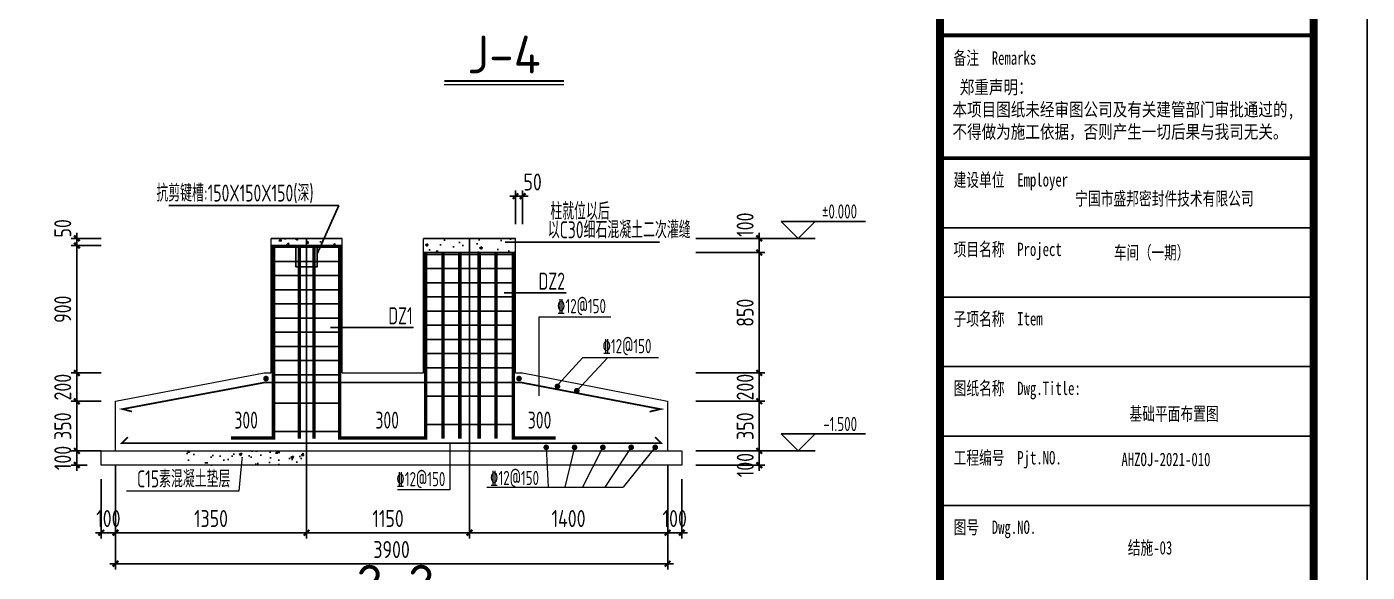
# Model space of a CAD drawing. Extents: x -89996 to 1006241, y -2176 to 440573.
# Drawn here: x 203140 to 238643, y 110588 to 125022 of the extents above; entities that cross this region are included whole.
import ezdxf
from ezdxf.enums import TextEntityAlignment as Align

# ---------------------------------------------------------------- set-up
doc = ezdxf.new("R2010")
doc.units = 0
doc.header["$LTSCALE"] = 1000
doc.header["$MEASUREMENT"] = 0
for name, color, linetype in [('AXIS', 3, 'Continuous'), ('AXIS_DIM', 3, 'Continuous'), ('BASE_DE', 7, 'Continuous'), ('BASE_SING_XT_HATCH', 254, 'Continuous'), ('HATCH', 254, 'Continuous'), ('NUM', 7, 'Continuous'), ('PUB_TITLE', 4, 'Continuous'), ('REIN', 1, 'Continuous'), ('TEXT', 7, 'Continuous'), ('THIN', 7, 'Continuous'), ('引出线', 3, 'Continuous')]:
    doc.layers.add(name, color=color, linetype=linetype)
for name, color, linetype, lineweight in [('BASE_SING_XT', 7, 'Continuous', 0), ('BASE_SING_XT_DIM', 3, 'Continuous', 0), ('BASE_SING_XT_NUM', 7, 'Continuous', 0), ('BASE_SING_XT_REIND', 1, 'Continuous', 0), ('BASE_SING_XT_REINL', 1, 'Continuous', 0), ('BASE_SING_XT_TEXT', 7, 'Continuous', 0)]:
    doc.layers.add(name, color=color, linetype=linetype, lineweight=lineweight)
doc.styles.add('_gyy_title_ST', font='', dxfattribs={"width": 0.8})
doc.styles.add('TSSD_Dimension', font='Tssdeng.shx', dxfattribs={"width": 0.8, "bigfont": 'hztxt.shx'})
doc.styles.add('TSSD_Label', font='tssdeng.shx', dxfattribs={"width": 0.7, "bigfont": 'hztxt.shx'})
doc.styles.add('TSSD_Norm', font='tssdeng.shx', dxfattribs={"bigfont": 'hztxt.shx'})
doc.styles.add('TSSD_Rein', font='Tssdeng.shx', dxfattribs={"width": 0.7, "bigfont": 'hztxt.shx'})
doc.styles.get('_gyy_title_ST').set_extended_font_data('SimSun')
doc.dimstyles.new('TSSD_40_150', dxfattribs={"dimtxt": 450, "dimasz": 150, "dimexe": 150, "dimexo": 375, "dimgap": 150, "dimtad": 1, "dimdec": 0, "dimlfac": 0.266667, "dimzin": 0, "dimdsep": 46, "dimtxsty": 'TSSD_Dimension', "dimblk": 'ARCHTICK', "dimcen": 0, "dimdle": 150, "dimclrt": 7, "dimadec": 0, "dimazin": 0, "dimtfac": 1, "dimtdec": 0, "dimtix": 1, "dimtmove": 2, "dimatfit": 3, "dimfxl": 0, "dimtolj": 1, "dimtzin": 0, "dimarcsym": 0})
pattern_1 = [(50, (238475.3, 158340.6), (717.26, -62.752), [75, -825]), (355, (238475.3, 158340.6), (-138.751, 752.192), [60, -660]), (100.4514, (238535.1, 158335.4), (578.509, 689.44), [63.74, -701.142]), (46.1842, (238475.3, 158540.6), (1067.241, -165.519), [112.5, -1237.5]), (96.6356, (238564.3, 158526.8), (934.663, 974.118), [95.61, -1051.713]), (351.1842, (238475.3, 158540.6), (934.662, 974.119), [90, -990]), (21, (238575.3, 158490.6), (596.907, -402.619), [75, -825]), (326, (238575.3, 158490.6), (243.315, 725.15), [60, -660]), (71.4514, (238625.1, 158457.1), (840.223, 322.53), [63.74, -701.142]), (37.5, (238475.32, 158340.63), (12.1599, 332.8939), [0, -652, 0, -670, 0, -662.5]), (7.5, (238475.32, 158340.63), (263.0695, 394.4117), [0, -382, 0, -637, 0, -252.5]), (327.5, (238252.32, 158340.63), (533.8224, -22.5549), [0, -250, 0, -780, 0, -1035]), (317.5, (238152.32, 158340.63), (583.186, 100.105), [0, -325, 0, -518, 0, -735])]
pattern_2 = [(50, (237910.7, 158340.6), (717.26, -62.752), [75, -825]), (355, (237910.7, 158340.6), (-138.751, 752.192), [60, -660]), (100.4514, (237970.46, 158335.4), (578.509, 689.44), [63.74, -701.142]), (46.1842, (237910.7, 158540.6), (1067.241, -165.519), [112.5, -1237.5]), (96.6356, (237999.6, 158526.8), (934.663, 974.118), [95.61, -1051.713]), (351.1842, (237910.7, 158540.6), (934.662, 974.119), [90, -990]), (21, (238010.7, 158490.6), (596.907, -402.619), [75, -825]), (326, (238010.7, 158490.6), (243.315, 725.15), [60, -660]), (71.4514, (238060.4, 158457.1), (840.223, 322.53), [63.74, -701.142]), (37.5, (237910.68, 158340.63), (12.1599, 332.8939), [0, -652, 0, -670, 0, -662.5]), (7.5, (237910.7, 158340.63), (263.0695, 394.4117), [0, -382, 0, -637, 0, -252.5]), (327.5, (237687.68, 158340.63), (533.8224, -22.5549), [0, -250, 0, -780, 0, -1035]), (317.5, (237587.7, 158340.63), (583.186, 100.105), [0, -325, 0, -518, 0, -735])]

# ---------------------------------------------------------------- blocks, each defined once
blk = doc.blocks.new('A$C767023C3')
at = {"layer": 'PUB_TITLE'}
for p, q in [((0, -23192), (-4949, -23192)), ((0, -25737), (-4949, -25737)), ((0, -26657), (-4949, -26657)), ((0, -27576), (-4949, -27576)), ((0, -28495), (-4949, -28495)), ((0, -29414), (-4949, -29414))]:
    blk.add_line(p, q, dxfattribs=at)
at = {"layer": 'PUB_TITLE', "const_width": 106}
blk.add_lwpolyline([(-4949, 0), (0, 0), (0, -40586), (-4949, -40586)], close=True, dxfattribs=at)
at = {"layer": 'PUB_TITLE', "const_width": 49.5}
for points in [[(-4949, -23192), (0, -23192)], [(-4949, -24818), (0, -24818)]]:
    blk.add_lwpolyline(points, dxfattribs=at)
at = {"layer": 'PUB_TITLE', "style": '_gyy_title_ST', "width": 0.7}
for s, height, p in [('备注  Remarks', 176.77, (-4771, -23580)), ('建设单位  Employer', 176.77, (-4771, -25193)), ('项目名称  Project', 176.77, (-4771, -26112)), ('子项名称  Item', 176.8, (-4771, -27031)), ('图纸名称  Dwg.Title:', 176.77, (-4771, -27951)), ('工程编号  Pjt.NO.', 176.77, (-4771, -28870)), ('图号  Dwg.NO.', 176.77, (-4771, -29789))]:
    blk.add_text(s, height=height, dxfattribs=at).set_placement(p)
at = {"layer": 'PUB_TITLE', "color": 2, "style": '_gyy_title_ST', "width": 0.7}
for s, height, p in [('宁国市盛邦密封件技术有限公司', 176.77, (-1978, -25348)), ('车间（一期）', 173.9, (-2148, -26063))]:
    blk.add_text(s, height=height, dxfattribs=at).set_placement(p, align=Align.MIDDLE)
blk.add_text('AHZOJ-2021-010', height=176.77, dxfattribs=at).set_placement((-1958, -28892), align=Align.CENTER)
at = {"layer": 'PUB_TITLE', "insert": (-4785, -23790), "char_height": 176.77, "width": 5656.57, "attachment_point": 1, "style": '_gyy_title_ST'}
blk.add_mtext(' 郑重声明：\\P本项目图纸未经审图公司及有关建管部门审批通过的,\\P不得做为施工依据，否则产生一切后果与我司无关。', dxfattribs=at)
blk = doc.blocks.new('_ArchTick')
at = {"color": 0, "linetype": 'ByBlock', "const_width": 0.4}
blk.add_lwpolyline([(-0.5, -0.5), (0.5, 0.5)], dxfattribs=at)
blk = doc.blocks.new('*D1879')
at = {"layer": 'BASE_SING_XT_DIM', "color": 0, "lineweight": -2, "transparency": 16777216}
for p, q in [((205114, 115110), (204317, 115110)), ((204467, 113647), (204467, 115260)), ((205114, 113797), (204317, 113797))]:
    blk.add_line(p, q, dxfattribs=at)
at = {"layer": 'Defpoints', "color": 0, "transparency": 16777216}
for p in [(204467, 115110), (205489, 115110), (205489, 113797)]:
    blk.add_point(p, dxfattribs=at)
at = {"layer": 'BASE_SING_XT_DIM', "color": 0, "lineweight": -2, "transparency": 16777216, "xscale": 150, "yscale": 150, "zscale": 150}
for p, rotation in [((204467, 115110), 90), ((204467, 113797), 270)]:
    blk.add_blockref('_ArchTick', p, dxfattribs=dict(at, rotation=rotation))
at = {"layer": 'BASE_SING_XT_DIM', "color": 7, "transparency": 16777216, "insert": (204092, 114453), "char_height": 450, "attachment_point": 5, "rotation": 90, "style": 'TSSD_Dimension'}
blk.add_mtext('\\A1;350', dxfattribs=at)
blk = doc.blocks.new('*D1880')
at = {"layer": 'BASE_SING_XT_DIM', "color": 0, "lineweight": -2, "transparency": 16777216}
for p, q in [((205114, 115860), (204317, 115860)), ((204467, 115860), (204467, 116010)), ((204467, 115110), (204467, 115860)), ((205114, 115110), (204317, 115110)), ((204467, 115110), (204467, 114960))]:
    blk.add_line(p, q, dxfattribs=at)
at = {"layer": 'Defpoints', "color": 0, "transparency": 16777216}
for p in [(204467, 115860), (205489, 115860), (205489, 115110)]:
    blk.add_point(p, dxfattribs=at)
at = {"layer": 'BASE_SING_XT_DIM', "color": 0, "lineweight": -2, "transparency": 16777216, "xscale": 150, "yscale": 150, "zscale": 150}
for p, rotation in [((204467, 115860), 270), ((204467, 115110), 90)]:
    blk.add_blockref('_ArchTick', p, dxfattribs=dict(at, rotation=rotation))
at = {"layer": 'BASE_SING_XT_DIM', "color": 7, "transparency": 16777216, "insert": (204092, 115485), "char_height": 450, "attachment_point": 5, "rotation": 90, "style": 'TSSD_Dimension'}
blk.add_mtext('\\A1;200', dxfattribs=at)
blk = doc.blocks.new('*D1881')
at = {"layer": 'BASE_SING_XT_DIM', "color": 0, "lineweight": -2, "transparency": 16777216}
for p, q in [((204739, 113797), (204317, 113797)), ((204467, 113797), (204467, 113947)), ((204467, 113422), (204467, 113797)), ((204739, 113422), (204317, 113422)), ((204467, 113422), (204467, 113272))]:
    blk.add_line(p, q, dxfattribs=at)
at = {"layer": 'Defpoints', "color": 0, "transparency": 16777216}
for p in [(204467, 113797), (205114, 113797), (205114, 113422)]:
    blk.add_point(p, dxfattribs=at)
at = {"layer": 'BASE_SING_XT_DIM', "color": 0, "lineweight": -2, "transparency": 16777216, "xscale": 150, "yscale": 150, "zscale": 150}
for p, rotation in [((204467, 113797), 270), ((204467, 113422), 90)]:
    blk.add_blockref('_ArchTick', p, dxfattribs=dict(at, rotation=rotation))
at = {"layer": 'BASE_SING_XT_DIM', "color": 7, "transparency": 16777216, "insert": (204092, 113610), "char_height": 450, "attachment_point": 5, "rotation": 90, "style": 'TSSD_Dimension'}
blk.add_mtext('\\A1;100', dxfattribs=at)
blk = doc.blocks.new('*D1882')
at = {"layer": 'BASE_SING_XT_DIM', "color": 0, "lineweight": -2, "transparency": 16777216}
for p, q in [((205114, 113047), (205114, 111482)), ((205489, 113047), (205489, 111482)), ((205114, 111632), (204964, 111632)), ((205114, 111632), (205489, 111632)), ((205489, 111632), (205639, 111632))]:
    blk.add_line(p, q, dxfattribs=at)
at = {"layer": 'Defpoints', "color": 0, "transparency": 16777216}
for p in [(205114, 113422), (205489, 113422), (205489, 111632)]:
    blk.add_point(p, dxfattribs=at)
at = {"layer": 'BASE_SING_XT_DIM', "color": 0, "lineweight": -2, "transparency": 16777216, "xscale": 150, "yscale": 150, "zscale": 150}
blk.add_blockref('_ArchTick', (205114, 111632), dxfattribs=at)
at = {"layer": 'BASE_SING_XT_DIM', "color": 0, "lineweight": -2, "transparency": 16777216, "xscale": 150, "yscale": 150, "zscale": 150, "rotation": 180}
blk.add_blockref('_ArchTick', (205489, 111632), dxfattribs=at)
at = {"layer": 'BASE_SING_XT_DIM', "color": 7, "transparency": 16777216, "insert": (205301, 112007), "char_height": 450, "attachment_point": 5, "style": 'TSSD_Dimension'}
blk.add_mtext('\\A1;100', dxfattribs=at)
blk = doc.blocks.new('*D1883')
at = {"layer": 'BASE_SING_XT_DIM', "color": 0, "lineweight": -2, "transparency": 16777216}
for p, q in [((205489, 113047), (205489, 111482)), ((210551, 113047), (210551, 111482)), ((205339, 111632), (210701, 111632))]:
    blk.add_line(p, q, dxfattribs=at)
at = {"layer": 'Defpoints', "color": 0, "transparency": 16777216}
for p in [(205489, 113422), (210551, 113422), (210551, 111632)]:
    blk.add_point(p, dxfattribs=at)
at = {"layer": 'BASE_SING_XT_DIM', "color": 0, "lineweight": -2, "transparency": 16777216, "xscale": 150, "yscale": 150, "zscale": 150, "rotation": 180}
blk.add_blockref('_ArchTick', (205489, 111632), dxfattribs=at)
at = {"layer": 'BASE_SING_XT_DIM', "color": 0, "lineweight": -2, "transparency": 16777216, "xscale": 150, "yscale": 150, "zscale": 150}
blk.add_blockref('_ArchTick', (210551, 111632), dxfattribs=at)
at = {"layer": 'BASE_SING_XT_DIM', "color": 7, "transparency": 16777216, "insert": (208020, 112007), "char_height": 450, "attachment_point": 5, "style": 'TSSD_Dimension'}
blk.add_mtext('\\A1;1350', dxfattribs=at)
blk = doc.blocks.new('*D1884')
at = {"layer": 'BASE_SING_XT_DIM', "color": 0, "lineweight": -2, "transparency": 16777216}
for p, q in [((214866, 113047), (214866, 111482)), ((220115, 113047), (220115, 111482)), ((214716, 111632), (220265, 111632))]:
    blk.add_line(p, q, dxfattribs=at)
at = {"layer": 'Defpoints', "color": 0, "transparency": 16777216}
for p in [(214866, 113422), (220115, 113422), (220115, 111632)]:
    blk.add_point(p, dxfattribs=at)
at = {"layer": 'BASE_SING_XT_DIM', "color": 0, "lineweight": -2, "transparency": 16777216, "xscale": 150, "yscale": 150, "zscale": 150, "rotation": 180}
blk.add_blockref('_ArchTick', (214866, 111632), dxfattribs=at)
at = {"layer": 'BASE_SING_XT_DIM', "color": 0, "lineweight": -2, "transparency": 16777216, "xscale": 150, "yscale": 150, "zscale": 150}
blk.add_blockref('_ArchTick', (220115, 111632), dxfattribs=at)
at = {"layer": 'BASE_SING_XT_DIM', "color": 7, "transparency": 16777216, "insert": (217490, 112007), "char_height": 450, "attachment_point": 5, "style": 'TSSD_Dimension'}
blk.add_mtext('\\A1;1400', dxfattribs=at)
blk = doc.blocks.new('*D1885')
at = {"layer": 'BASE_SING_XT_DIM', "color": 0, "lineweight": -2, "transparency": 16777216}
for p, q in [((220115, 113047), (220115, 111482)), ((220490, 113047), (220490, 111482)), ((220115, 111632), (219965, 111632)), ((220115, 111632), (220490, 111632)), ((220490, 111632), (220640, 111632))]:
    blk.add_line(p, q, dxfattribs=at)
at = {"layer": 'Defpoints', "color": 0, "transparency": 16777216}
for p in [(220115, 113422), (220490, 113422), (220490, 111632)]:
    blk.add_point(p, dxfattribs=at)
at = {"layer": 'BASE_SING_XT_DIM', "color": 0, "lineweight": -2, "transparency": 16777216, "xscale": 150, "yscale": 150, "zscale": 150}
blk.add_blockref('_ArchTick', (220115, 111632), dxfattribs=at)
at = {"layer": 'BASE_SING_XT_DIM', "color": 0, "lineweight": -2, "transparency": 16777216, "xscale": 150, "yscale": 150, "zscale": 150, "rotation": 180}
blk.add_blockref('_ArchTick', (220490, 111632), dxfattribs=at)
at = {"layer": 'BASE_SING_XT_DIM', "color": 7, "transparency": 16777216, "insert": (220302, 112007), "char_height": 450, "attachment_point": 5, "style": 'TSSD_Dimension'}
blk.add_mtext('\\A1;100', dxfattribs=at)
blk = doc.blocks.new('_reinbk')
blk.add_line((0, 0), (0, 0))
blk = doc.blocks.new('*D1886')
at = {"layer": 'AXIS_DIM', "color": 0, "lineweight": -2, "transparency": 16777216}
for p, q in [((205114, 119422), (204317, 119422)), ((204467, 119422), (204467, 119572)), ((204467, 119235), (204467, 119422)), ((205114, 119235), (204317, 119235)), ((204467, 119235), (204467, 119085))]:
    blk.add_line(p, q, dxfattribs=at)
at = {"layer": 'Defpoints', "color": 0, "transparency": 16777216}
for p in [(204467, 119422), (205489, 119422), (205489, 119235)]:
    blk.add_point(p, dxfattribs=at)
at = {"layer": 'AXIS_DIM', "color": 0, "lineweight": -2, "transparency": 16777216, "xscale": 150, "yscale": 150, "zscale": 150}
for p, rotation in [((204467, 119422), 270), ((204467, 119235), 90)]:
    blk.add_blockref('_ArchTick', p, dxfattribs=dict(at, rotation=rotation))
at = {"layer": 'AXIS_DIM', "color": 7, "transparency": 16777216, "insert": (204092, 119688), "char_height": 450, "attachment_point": 5, "rotation": 90, "style": 'TSSD_Dimension'}
blk.add_mtext('\\A1;50', dxfattribs=at)
blk = doc.blocks.new('*D1887')
at = {"layer": 'BASE_SING_XT_DIM', "color": 0, "lineweight": -2, "transparency": 16777216}
for p, q in [((216085, 120539), (215935, 120539)), ((216085, 119797), (216085, 120689)), ((216272, 120539), (216085, 120539)), ((216272, 119797), (216272, 120689)), ((216272, 120539), (216422, 120539))]:
    blk.add_line(p, q, dxfattribs=at)
at = {"layer": 'Defpoints', "color": 0, "transparency": 16777216}
for p in [(216085, 120539), (216085, 119422), (216272, 119422)]:
    blk.add_point(p, dxfattribs=at)
at = {"layer": 'BASE_SING_XT_DIM', "color": 0, "lineweight": -2, "transparency": 16777216, "xscale": 150, "yscale": 150, "zscale": 150}
blk.add_blockref('_ArchTick', (216085, 120539), dxfattribs=at)
at = {"layer": 'BASE_SING_XT_DIM', "color": 0, "lineweight": -2, "transparency": 16777216, "xscale": 150, "yscale": 150, "zscale": 150, "rotation": 180}
blk.add_blockref('_ArchTick', (216272, 120539), dxfattribs=at)
at = {"layer": 'BASE_SING_XT_DIM', "color": 7, "transparency": 16777216, "insert": (216538, 120914), "char_height": 450, "attachment_point": 5, "style": 'TSSD_Dimension'}
blk.add_mtext('\\A1;50', dxfattribs=at)
blk = doc.blocks.new('*D1888')
at = {"layer": 'BASE_SING_XT_DIM', "color": 0, "lineweight": -2, "transparency": 16777216}
for p, q in [((210551, 113047), (210551, 111482)), ((214866, 113047), (214866, 111482)), ((210401, 111632), (215016, 111632))]:
    blk.add_line(p, q, dxfattribs=at)
at = {"layer": 'Defpoints', "color": 0, "transparency": 16777216}
for p in [(210551, 113422), (214866, 113422), (214866, 111632)]:
    blk.add_point(p, dxfattribs=at)
at = {"layer": 'BASE_SING_XT_DIM', "color": 0, "lineweight": -2, "transparency": 16777216, "xscale": 150, "yscale": 150, "zscale": 150, "rotation": 180}
blk.add_blockref('_ArchTick', (210551, 111632), dxfattribs=at)
at = {"layer": 'BASE_SING_XT_DIM', "color": 0, "lineweight": -2, "transparency": 16777216, "xscale": 150, "yscale": 150, "zscale": 150}
blk.add_blockref('_ArchTick', (214866, 111632), dxfattribs=at)
at = {"layer": 'BASE_SING_XT_DIM', "color": 7, "transparency": 16777216, "insert": (212709, 112007), "char_height": 450, "attachment_point": 5, "style": 'TSSD_Dimension'}
blk.add_mtext('\\A1;1150', dxfattribs=at)
blk = doc.blocks.new('*D1889')
at = {"layer": 'BASE_SING_XT_DIM', "color": 0, "lineweight": -2, "transparency": 16777216}
for p, q in [((220865, 113797), (222691, 113797)), ((222541, 113272), (222541, 113947)), ((220865, 113422), (222691, 113422))]:
    blk.add_line(p, q, dxfattribs=at)
at = {"layer": 'Defpoints', "color": 0, "transparency": 16777216}
for p in [(220490, 113797), (222541, 113797), (220490, 113422)]:
    blk.add_point(p, dxfattribs=at)
at = {"layer": 'BASE_SING_XT_DIM', "color": 0, "lineweight": -2, "transparency": 16777216, "xscale": 150, "yscale": 150, "zscale": 150}
for p, rotation in [((222541, 113797), 90), ((222541, 113422), 270)]:
    blk.add_blockref('_ArchTick', p, dxfattribs=dict(at, rotation=rotation))
at = {"layer": 'BASE_SING_XT_DIM', "color": 7, "transparency": 16777216, "insert": (222170, 113422), "char_height": 450, "attachment_point": 5, "rotation": 90, "style": 'TSSD_Dimension'}
blk.add_mtext('\\A1;100', dxfattribs=at)
blk = doc.blocks.new('*D1890')
at = {"layer": 'BASE_SING_XT_DIM', "color": 0, "lineweight": -2, "transparency": 16777216}
for p, q in [((220865, 115110), (222691, 115110)), ((222541, 113647), (222541, 115260)), ((220865, 113797), (222691, 113797))]:
    blk.add_line(p, q, dxfattribs=at)
at = {"layer": 'Defpoints', "color": 0, "transparency": 16777216}
for p in [(220490, 115110), (222541, 115110), (220490, 113797)]:
    blk.add_point(p, dxfattribs=at)
at = {"layer": 'BASE_SING_XT_DIM', "color": 0, "lineweight": -2, "transparency": 16777216, "xscale": 150, "yscale": 150, "zscale": 150}
for p, rotation in [((222541, 115110), 90), ((222541, 113797), 270)]:
    blk.add_blockref('_ArchTick', p, dxfattribs=dict(at, rotation=rotation))
at = {"layer": 'BASE_SING_XT_DIM', "color": 7, "transparency": 16777216, "insert": (222166, 114453), "char_height": 450, "attachment_point": 5, "rotation": 90, "style": 'TSSD_Dimension'}
blk.add_mtext('\\A1;350', dxfattribs=at)
blk = doc.blocks.new('*D1891')
at = {"layer": 'BASE_SING_XT_DIM', "color": 0, "lineweight": -2, "transparency": 16777216}
for p, q in [((220865, 115860), (222691, 115860)), ((222541, 115860), (222541, 116010)), ((222541, 115110), (222541, 115860)), ((220865, 115110), (222691, 115110)), ((222541, 115110), (222541, 114960))]:
    blk.add_line(p, q, dxfattribs=at)
at = {"layer": 'Defpoints', "color": 0, "transparency": 16777216}
for p in [(220490, 115860), (222541, 115860), (220490, 115110)]:
    blk.add_point(p, dxfattribs=at)
at = {"layer": 'BASE_SING_XT_DIM', "color": 0, "lineweight": -2, "transparency": 16777216, "xscale": 150, "yscale": 150, "zscale": 150}
for p, rotation in [((222541, 115860), 270), ((222541, 115110), 90)]:
    blk.add_blockref('_ArchTick', p, dxfattribs=dict(at, rotation=rotation))
at = {"layer": 'BASE_SING_XT_DIM', "color": 7, "transparency": 16777216, "insert": (222166, 115485), "char_height": 450, "attachment_point": 5, "rotation": 90, "style": 'TSSD_Dimension'}
blk.add_mtext('\\A1;200', dxfattribs=at)
blk = doc.blocks.new('*D1892')
at = {"layer": 'BASE_SING_XT_DIM', "color": 0, "lineweight": -2, "transparency": 16777216}
for p, q in [((220865, 119047), (222691, 119047)), ((222541, 115710), (222541, 119197)), ((220865, 115860), (222691, 115860))]:
    blk.add_line(p, q, dxfattribs=at)
at = {"layer": 'Defpoints', "color": 0, "transparency": 16777216}
for p in [(220490, 119047), (222541, 119047), (220490, 115860)]:
    blk.add_point(p, dxfattribs=at)
at = {"layer": 'BASE_SING_XT_DIM', "color": 0, "lineweight": -2, "transparency": 16777216, "xscale": 150, "yscale": 150, "zscale": 150}
for p, rotation in [((222541, 119047), 90), ((222541, 115860), 270)]:
    blk.add_blockref('_ArchTick', p, dxfattribs=dict(at, rotation=rotation))
at = {"layer": 'BASE_SING_XT_DIM', "color": 7, "transparency": 16777216, "insert": (222166, 117453), "char_height": 450, "attachment_point": 5, "rotation": 90, "style": 'TSSD_Dimension'}
blk.add_mtext('\\A1;850', dxfattribs=at)
blk = doc.blocks.new('*D1893')
at = {"layer": 'BASE_SING_XT_DIM', "color": 0, "lineweight": -2, "transparency": 16777216}
for p, q in [((220865, 119422), (222691, 119422)), ((222541, 118897), (222541, 119572)), ((220865, 119047), (222691, 119047))]:
    blk.add_line(p, q, dxfattribs=at)
at = {"layer": 'Defpoints', "color": 0, "transparency": 16777216}
for p in [(220490, 119422), (222541, 119422), (220490, 119047)]:
    blk.add_point(p, dxfattribs=at)
at = {"layer": 'BASE_SING_XT_DIM', "color": 0, "lineweight": -2, "transparency": 16777216, "xscale": 150, "yscale": 150, "zscale": 150}
for p, rotation in [((222541, 119422), 90), ((222541, 119047), 270)]:
    blk.add_blockref('_ArchTick', p, dxfattribs=dict(at, rotation=rotation))
at = {"layer": 'BASE_SING_XT_DIM', "color": 7, "transparency": 16777216, "insert": (222166, 119785), "char_height": 450, "attachment_point": 5, "rotation": 90, "style": 'TSSD_Dimension'}
blk.add_mtext('\\A1;100', dxfattribs=at)
blk = doc.blocks.new('*D1896')
at = {"layer": 'AXIS_DIM', "color": 0, "lineweight": -2, "transparency": 16777216}
for p, q in [((204467, 115710), (204467, 119385)), ((205114, 119235), (204317, 119235)), ((205114, 115860), (204317, 115860))]:
    blk.add_line(p, q, dxfattribs=at)
at = {"layer": 'Defpoints', "color": 0, "transparency": 16777216}
for p in [(204467, 119235), (205489, 119235), (205489, 115860)]:
    blk.add_point(p, dxfattribs=at)
at = {"layer": 'AXIS_DIM', "color": 0, "lineweight": -2, "transparency": 16777216, "xscale": 150, "yscale": 150, "zscale": 150}
for p, rotation in [((204467, 119235), 90), ((204467, 115860), 270)]:
    blk.add_blockref('_ArchTick', p, dxfattribs=dict(at, rotation=rotation))
at = {"layer": 'AXIS_DIM', "color": 7, "transparency": 16777216, "insert": (204092, 117547), "char_height": 450, "attachment_point": 5, "rotation": 90, "style": 'TSSD_Dimension'}
blk.add_mtext('\\A1;900', dxfattribs=at)
blk = doc.blocks.new('*D2359')
at = {"layer": 'BASE_SING_XT_DIM', "color": 0, "lineweight": -2, "transparency": 16777216}
for p, q in [((205489, 113422), (205489, 110662)), ((220115, 113422), (220115, 110662)), ((205339, 110812), (220265, 110812))]:
    blk.add_line(p, q, dxfattribs=at)
at = {"layer": 'Defpoints', "color": 0, "transparency": 16777216}
for p in [(205489, 113797), (220115, 113797), (220115, 110812)]:
    blk.add_point(p, dxfattribs=at)
at = {"layer": 'BASE_SING_XT_DIM', "color": 0, "lineweight": -2, "transparency": 16777216, "xscale": 150, "yscale": 150, "zscale": 150, "rotation": 180}
blk.add_blockref('_ArchTick', (205489, 110812), dxfattribs=at)
at = {"layer": 'BASE_SING_XT_DIM', "color": 0, "lineweight": -2, "transparency": 16777216, "xscale": 150, "yscale": 150, "zscale": 150}
blk.add_blockref('_ArchTick', (220115, 110812), dxfattribs=at)
at = {"layer": 'BASE_SING_XT_DIM', "color": 7, "transparency": 16777216, "insert": (212802, 111187), "char_height": 450, "attachment_point": 5, "style": 'TSSD_Dimension'}
blk.add_mtext('\\A1;3900', dxfattribs=at)

msp = doc.modelspace()

# ---------------------------------------------------------------- hatches: boundary and pattern name
at = {"layer": 'BASE_SING_XT_HATCH'}
h = msp.add_hatch(dxfattribs=at)
h.set_pattern_fill('AR-CONC', color=256, scale=3.75, style=0)
h.set_pattern_definition([(50, (217113.87, 113797.2), (683.193, -59.77), [71.438, -785.812]), (355, (217113.9, 113797.2), (-132.16, 716.46), [57.15, -628.65]), (100.451, (217170.8, 113792.24), (551.034, 656.688), [60.712, -667.837]), (46.184, (217113.9, 113987.7), (1016.55, -157.66), [107.16, -1178.72]), (96.636, (217198.6, 113974.6), (890.27, 927.85), [91.07, -1001.76]), (351.184, (217113.9, 113987.7), (890.27, 927.84), [85.72, -942.97]), (21, (217209.1, 113940.1), (568.556, -383.496), [71.438, -785.812]), (326, (217209.1, 113940.1), (231.76, 690.705), [57.15, -628.65]), (71.4514, (217256.5, 113908.14), (800.31, 307.21), [60.713, -667.838]), (37.5, (217113.87, 113797.22), (11.582, 317.0814), [0, -621.03, 0, -638.175, 0, -631.031]), (7.5, (217113.87, 113797.22), (250.574, 375.677), [0, -363.855, 0, -606.742, 0, -240.506]), (327.5, (216901.46, 113797.22), (508.465, -21.483), [0, -238.125, 0, -742.95, 0, -985.837]), (317.5, (216806.2, 113797.22), (555.484, 95.35), [0, -309.562, 0, -493.395, 0, -700.088])])
h.paths.add_polyline_path([(207363.87, 113797.22), (207363.87, 113422.22), (210488.87, 113422.22), (210488.87, 113797.22)], flags=0)
at = {"layer": 'HATCH'}
h = msp.add_hatch(dxfattribs=at)
h.set_pattern_fill('CONCRETE', color=256, scale=100, style=0)
h.set_pattern_definition(pattern_2)
h.paths.add_polyline_path([(210551.37, 119422.22), (209613.87, 119422.22), (209613.87, 119234.72), (210551.37, 119234.72)])
h = msp.add_hatch(dxfattribs=at)
h.set_pattern_fill('CONCRETE', color=256, scale=100, style=0)
h.set_pattern_definition(pattern_2)
h.paths.add_polyline_path([(211488.87, 119422.22), (210551.37, 119422.22), (210551.37, 119234.72), (210832.62, 119234.72), (211488.87, 119234.72)])
h = msp.add_hatch(dxfattribs=at)
h.set_pattern_fill('CONCRETE', color=256, scale=100, style=0)
h.set_pattern_definition(pattern_1)
h.paths.add_polyline_path([(214866.01, 119422.22), (213647.26, 119422.22), (213647.26, 119047.22), (214866.01, 119047.22)])
h = msp.add_hatch(dxfattribs=at)
h.set_pattern_fill('CONCRETE', color=256, scale=100, style=0)
h.set_pattern_definition(pattern_1)
h.paths.add_polyline_path([(216084.76, 119422.22), (214866.01, 119422.22), (214866.01, 119047.22), (216084.76, 119047.22)])

# ---------------------------------------------------------------- linework, layer by layer
at = {"layer": 'AXIS'}
for p, q in [((210551.37, 112007.04), (210551.37, 119422.22)), ((214866.01, 112007.04), (214866.01, 119422.22))]:
    msp.add_line(p, q, dxfattribs=at)
at = {"layer": 'BASE_DE'}
for p, q in [((209613.87, 119422.22), (211488.87, 119422.22)), ((213647.26, 119422.22), (216084.76, 119422.22)), ((209613.87, 119234.72), (211488.87, 119234.72)), ((213647.26, 119047.22), (216084.76, 119047.22))]:
    msp.add_line(p, q, dxfattribs=at)
msp.add_lwpolyline([(210270.12, 119234.72), (210832.62, 119234.72), (210832.62, 118672.22), (210270.12, 118672.22)], close=True, dxfattribs=at)
at = {"layer": 'BASE_SING_XT'}
for p, q in [((209613.87, 115859.72), (209613.87, 119422.22)), ((209613.87, 119422.22), (211488.87, 119422.22)), ((211488.87, 115859.72), (211488.87, 119422.22)), ((213647.26, 115859.72), (213647.26, 119422.22)), ((213647.26, 119422.22), (216084.76, 119422.22)), ((216084.76, 115859.72), (216084.76, 119422.22)), ((211488.87, 115859.72), (213647.26, 115859.72)), ((216084.76, 115859.72), (216272.26, 115859.72))]:
    msp.add_line(p, q, dxfattribs=at)
for points in [[(205488.91, 113797.22), (205488.91, 115109.72), (209426.37, 115859.72), (209613.87, 115859.72)], [(216272.26, 115859.72), (220114.6, 115109.72), (220114.6, 113797.22)], [(205113.91, 113797.22), (220489.6, 113797.22), (220489.6, 113422.22), (205113.91, 113422.22), (205113.91, 113797.22)]]:
    msp.add_lwpolyline(points, dxfattribs=at)
at = {"layer": 'BASE_SING_XT_NUM', "const_width": 50}
msp.add_lwpolyline([(217365.5, 123589.84), (214196.27, 123589.84)], dxfattribs=at)
at = {"layer": 'BASE_SING_XT_NUM'}
msp.add_lwpolyline([(217365.5, 123489.84), (214196.27, 123489.84)], dxfattribs=at)
at = {"layer": 'BASE_SING_XT_REIND', "const_width": 75}
for points in [[(209438.38, 115711.31, 1), (209513.38, 115711.31, 1)], [(216140.34, 115711.31, 1), (216215.34, 115711.31, 1)], [(217158.48, 115503.86, 1), (217233.48, 115503.86, 1)], [(217669.18, 115389.04, 1), (217744.18, 115389.04, 1)], [(216861.01, 113892.14, 1), (216936.01, 113892.14, 1)], [(217611.01, 113892.14, 1), (217686.01, 113892.14, 1)], [(218361.01, 113892.14, 1), (218436.01, 113892.14, 1)], [(219111.01, 113892.14, 1), (219186.01, 113892.14, 1)], [(219747.75, 113892.14, 1), (219822.75, 113892.14, 1)]]:
    msp.add_lwpolyline(points, format="xyb", close=True, dxfattribs=at)
at = {"layer": 'BASE_SING_XT_REINL', "const_width": 45}
for points in [[(205927.26, 114838.65), (205676.41, 114904.17), (209456.13, 115611.64), (216215.41, 115611.64), (219926.28, 114903.47), (219636.36, 114835.23)], [(205820.51, 114163.82), (205661.41, 114004.73), (219942.1, 114004.73), (219783, 114163.82)]]:
    msp.add_lwpolyline(points, dxfattribs=at)
at = {"layer": 'BASE_SING_XT_TEXT'}
for p, q in [((217214.57, 115554.19), (217870.09, 116272.03)), ((217706.68, 115389.04), (218527.35, 116272.03)), ((217870.09, 116272.03), (219873.74, 116272.03)), ((216898.51, 113892.14), (216945.61, 112836.38)), ((217648.51, 113892.14), (217388.31, 112836.38)), ((218398.51, 113892.14), (217862.29, 112836.38)), ((219148.51, 113892.14), (218448.74, 112836.38)), ((219785.25, 113892.14), (218939.35, 112836.38)), ((208769.39, 112738.15), (208843.77, 113575.56)), ((215321.02, 112836.38), (218939.35, 112836.38))]:
    msp.add_line(p, q, dxfattribs=at)
for points in [[(216710.1, 115255.18), (216710.1, 117348.92), (216710.1, 117348.92), (218605.2, 117348.92)], [(214347.4, 114004.73), (214347.4, 112769.72), (214347.4, 112769.72), (212959.98, 112769.72)], [(205781.12, 112738.15), (206531.12, 112738.15), (207281.12, 112738.15), (208031.12, 112738.15), (208151.12, 112738.15), (208769.39, 112738.15)]]:
    msp.add_lwpolyline(points, dxfattribs=at)
at = {"layer": 'PUB_TITLE'}
msp.add_lwpolyline([(90043.05, 88593.71), (238643.05, 88593.71), (238643.05, 172593.71), (90043.05, 172593.71)], close=True, dxfattribs=at)
at = {"layer": 'PUB_TITLE', "const_width": 212.12}
msp.add_lwpolyline([(93578.4, 90007.85), (93578.4, 171179.57), (237228.91, 171179.57), (237228.91, 90007.85)], close=True, dxfattribs=at)
at = {"layer": 'REIN'}
for points, const_width in [([(209673.87, 119234.72), (209673.87, 114137.16), (208548.87, 114137.16), (208548.87, 114137.16)], 90), ([(209673.87, 119186.7), (211451.37, 119186.7)], 45), ([(210355.22, 119234.72), (210355.22, 114123.38), (210355.22, 114123.38), (210355.22, 114123.38)], 90), ([(210747.52, 119234.72), (210747.52, 114123.38), (210747.52, 114123.38), (210747.52, 114123.38)], 90), ([(211428.87, 119234.72), (211428.87, 114137.16), (213118.51, 114137.16), (213118.51, 114137.16)], 90), ([(213707.26, 119047.22), (213707.26, 114137.16), (212582.26, 114137.16), (212582.26, 114137.16)], 90), ([(213707.26, 118999.2), (216047.26, 118999.2)], 45), ([(214165.06, 119047.22), (214165.06, 114123.38), (214165.06, 114123.38), (214165.06, 114123.38)], 90), ([(214610.26, 119047.22), (214610.26, 114123.38), (214610.26, 114123.38), (214610.26, 114123.38)], 90), ([(215121.77, 119047.22), (215121.77, 114123.38), (215121.77, 114123.38), (215121.77, 114123.38)], 90), ([(215566.97, 119047.22), (215566.97, 114123.38), (215566.97, 114123.38), (215566.97, 114123.38)], 90), ([(216024.76, 119047.22), (216024.76, 114137.16), (217149.76, 114137.16), (217149.76, 114137.16)], 90), ([(209673.87, 118811.7), (211451.37, 118811.7)], 45), ([(213707.26, 118624.2), (216047.26, 118624.2)], 45), ([(209673.87, 118436.7), (211451.37, 118436.7)], 45), ([(213707.26, 118249.2), (216047.26, 118249.2)], 45), ([(209673.87, 118061.7), (211451.37, 118061.7)], 45), ([(213707.26, 117874.2), (216047.26, 117874.2)], 45), ([(209673.87, 117686.7), (211451.37, 117686.7)], 45), ([(213707.26, 117499.2), (216047.26, 117499.2)], 45), ([(209673.87, 117311.7), (211451.37, 117311.7)], 45), ([(209673.87, 116936.7), (211451.37, 116936.7)], 45), ([(213707.26, 117124.2), (216047.26, 117124.2)], 45), ([(209673.87, 116561.7), (211451.37, 116561.7)], 45), ([(213707.26, 116749.2), (216047.26, 116749.2)], 45), ([(209673.87, 116186.7), (211451.37, 116186.7)], 45), ([(213707.26, 116374.2), (216047.26, 116374.2)], 45), ([(209673.87, 115811.7), (211451.37, 115811.7)], 45), ([(213707.26, 115999.2), (216047.26, 115999.2)], 45), ([(209673.87, 115061.7), (211451.37, 115061.7)], 45), ([(213707.26, 115249.2), (216047.26, 115249.2)], 45), ([(209673.87, 114311.7), (211451.37, 114311.7)], 45), ([(213707.26, 114499.2), (216047.26, 114499.2)], 45)]:
    msp.add_lwpolyline(points, dxfattribs=dict(at, const_width=const_width))
at = {"layer": 'THIN'}
for p, q in [((223571.54, 119422.22), (223121.54, 119872.22)), ((223121.54, 119872.22), (225357.12, 119872.22)), ((223571.54, 119422.22), (224021.54, 119872.22)), ((222690.58, 119422.22), (224021.54, 119422.22)), ((223571.54, 113797.22), (223121.54, 114247.22)), ((223121.54, 114247.22), (225357.12, 114247.22)), ((223571.54, 113797.22), (224021.54, 114247.22)), ((222690.58, 113797.22), (224021.54, 113797.22))]:
    msp.add_line(p, q, dxfattribs=at)
at = {"layer": '引出线'}
msp.add_line((210832.62, 119009.31), (211402.39, 120292.92, 0), dxfattribs=at)
at = {"layer": '引出线', "elevation": 0}
for points in [[(206905.42, 120292.92), (208071.82, 120292.92), (211402.39, 120292.92)], [(215809.55, 119321.33), (219785.89, 119321.33), (219897.69, 119321.33)], [(215781.04, 117978.18), (217124.79, 117978.18), (217428.65, 117978.18)], [(211185.15, 117063.72), (213374.79, 117063.72), (213374.79, 117063.72)]]:
    msp.add_lwpolyline(points, dxfattribs=at)

# ---------------------------------------------------------------- block references
at = {"xscale": 2, "yscale": 2, "zscale": 2}
msp.add_blockref('A$C767023C3', (237228.91, 171179.57), dxfattribs=at)
at = {"layer": 'BASE_SING_XT_TEXT', "xscale": 150, "yscale": 150, "zscale": 150, "rotation": 90}
msp.add_blockref('_reinbk', (218856.01, 113894.72), dxfattribs=at)
at = {"layer": 'TEXT', "xscale": 75.00000000000001, "yscale": 75.00000000000001, "zscale": 75.00000000000001, "rotation": 180}
for p in [(209673.87, 116609.72), (211428.87, 116609.72), (213707.26, 116609.72), (216024.76, 116609.72)]:
    msp.add_blockref('_reinbk', p, dxfattribs=at)

# ---------------------------------------------------------------- texts
at = {"layer": 'BASE_SING_XT_NUM', "style": 'TSSD_Norm'}
msp.add_text('J-4', height=1000, dxfattribs=at).set_placement((215780.88, 123789.84), align=Align.CENTER)
at = {"layer": 'BASE_SING_XT_TEXT', "style": 'TSSD_Rein', "width": 0.7}
for s, height, p in [('%%13212@150', 375, (218480.2, 117442.67)), ('%%13212@150', 375, (219686.24, 116383.33)), ('C15素混凝土垫层', 450, (208534.13, 112831.9)), ('%%13212@150', 375, (214225.42, 112863.47)), ('%%13212@150', 375, (216706.61, 112893.46))]:
    msp.add_text(s, height=height, dxfattribs=at).set_placement(p, align=Align.RIGHT)
at = {"layer": 'NUM', "style": 'TSSD_Norm'}
msp.add_text('2-2', height=1050, dxfattribs=at).set_placement((211877.09, 109418.27), align=Align.BOTTOM_LEFT)
at = {"layer": 'PUB_TITLE', "color": 6, "style": '_gyy_title_ST', "width": 0.7}
msp.add_text('基础平面布置图      ', height=353.535, dxfattribs=at).set_placement((234032.97, 114787.96), align=Align.MIDDLE)
msp.add_text('结施-03', height=353.535, dxfattribs=at).set_placement((232890.32, 111056.99), align=Align.CENTER)
at = {"layer": 'TEXT', "style": 'TSSD_Rein', "width": 0.7}
for s, p in [('抗剪键槽:150X150X150(深)', (206572.41, 120397.09)), ('柱就位以后', (217006.69, 119915.63)), ('以C30细石混凝土二次灌缝', (216940.01, 119425.49)), ('DZ2', (216694.13, 118064.89)), ('DZ1', (212715.14, 117150.44))]:
    msp.add_text(s, height=450, dxfattribs=at).set_placement(p)
for p in [(208638.81, 114252.21), (212374.34, 114252.21), (216410.89, 114252.21)]:
    msp.add_text('300', height=450, dxfattribs=at).set_placement(p, align=Align.BOTTOM_LEFT)
at = {"layer": 'THIN', "style": 'TSSD_Label', "width": 0.7}
for s, p in [('%%P0.000', (225132.12, 119947.22)), ('-1.500', (225132.12, 114322.22))]:
    msp.add_text(s, height=375, dxfattribs=at).set_placement(p, align=Align.RIGHT)

# ---------------------------------------------------------------- dimensions: what is measured, and where the dimension line sits
at = {"layer": 'AXIS_DIM'}
dim = msp.add_linear_dim(base=(204467.04, 119422.22), p1=(205488.91, 119234.72), p2=(205488.91, 119422.22), angle=90, dimstyle='TSSD_40_150', dxfattribs=at)
dim.commit()
dim.dimension.update_dxf_attribs({"geometry": '*D1886', "text_midpoint": (204092.04, 119688.19), "dimtype": 128})
dim = msp.add_linear_dim(base=(204467.04, 119234.72), p1=(205488.91, 115859.72), p2=(205488.91, 119234.72), angle=90, dimstyle='TSSD_40_150', dxfattribs=at)
dim.commit()
dim.dimension.update_dxf_attribs({"geometry": '*D1896', "text_midpoint": (204092.04, 117547.22)})
at = {"layer": 'BASE_SING_XT_DIM'}
dim = msp.add_linear_dim(base=(216084.76, 120538.86), p1=(216272.26, 119422.22), p2=(216084.76, 119422.22), dimstyle='TSSD_40_150', dxfattribs=at)
dim.commit()
dim.dimension.update_dxf_attribs({"geometry": '*D1887', "text_midpoint": (216538.22, 120913.86), "dimtype": 128})
for base, p1, p2, picture, middle in [((222540.58, 119422.22), (220489.6, 119047.22), (220489.6, 119422.22), '*D1893', (222165.58, 119785.11)), ((222540.58, 113797.22), (220489.6, 113422.22), (220489.6, 113797.22), '*D1889', (222170.45, 113422.22))]:
    dim = msp.add_linear_dim(base=base, p1=p1, p2=p2, angle=90, dimstyle='TSSD_40_150', dxfattribs=at)
    dim.commit()
    dim.dimension.update_dxf_attribs({"geometry": picture, "text_midpoint": middle, "dimtype": 128})
for base, p1, p2, picture, middle in [((222540.58, 119047.22), (220489.6, 115859.72), (220489.6, 119047.22), '*D1892', (222165.58, 117453.47)), ((204467.04, 115859.72), (205488.91, 115109.72), (205488.91, 115859.72), '*D1880', (204092.04, 115484.72)), ((222540.58, 115859.72), (220489.6, 115109.72), (220489.6, 115859.72), '*D1891', (222165.58, 115484.72)), ((204467.04, 115109.72), (205488.91, 113797.22), (205488.91, 115109.72), '*D1879', (204092.04, 114453.47)), ((222540.58, 115109.72), (220489.6, 113797.22), (220489.6, 115109.72), '*D1890', (222165.58, 114453.47)), ((204467.04, 113797.22), (205113.91, 113422.22), (205113.91, 113797.22), '*D1881', (204092.04, 113609.72))]:
    dim = msp.add_linear_dim(base=base, p1=p1, p2=p2, angle=90, dimstyle='TSSD_40_150', dxfattribs=at)
    dim.commit()
    dim.dimension.update_dxf_attribs({"geometry": picture, "text_midpoint": middle})
for base, p1, p2, picture, middle in [((220114.6, 110812.47), (205488.91, 113797.22), (220114.6, 113797.22), '*D2359', (212801.75, 111187.47)), ((205488.91, 111632.04), (205113.91, 113422.22), (205488.91, 113422.22), '*D1882', (205301.41, 112007.04)), ((210551.37, 111632.04), (205488.91, 113422.22), (210551.37, 113422.22), '*D1883', (208020.14, 112007.04)), ((220114.6, 111632.04), (214866.01, 113422.22), (220114.6, 113422.22), '*D1884', (217490.3, 112007.04)), ((220489.6, 111632.04), (220114.6, 113422.22), (220489.6, 113422.22), '*D1885', (220302.1, 112007.04))]:
    dim = msp.add_linear_dim(base=base, p1=p1, p2=p2, dimstyle='TSSD_40_150', dxfattribs=at)
    dim.commit()
    dim.dimension.update_dxf_attribs({"geometry": picture, "text_midpoint": middle})
dim = msp.add_linear_dim(base=(214866.01, 111632.04), p1=(210551.37, 113422.22), p2=(214866.01, 113422.22), text='1150', dimstyle='TSSD_40_150', dxfattribs=at)
dim.commit()
dim.dimension.update_dxf_attribs({"geometry": '*D1888', "text_midpoint": (212708.69, 112007.04)})

doc.saveas('drawing.dxf')
